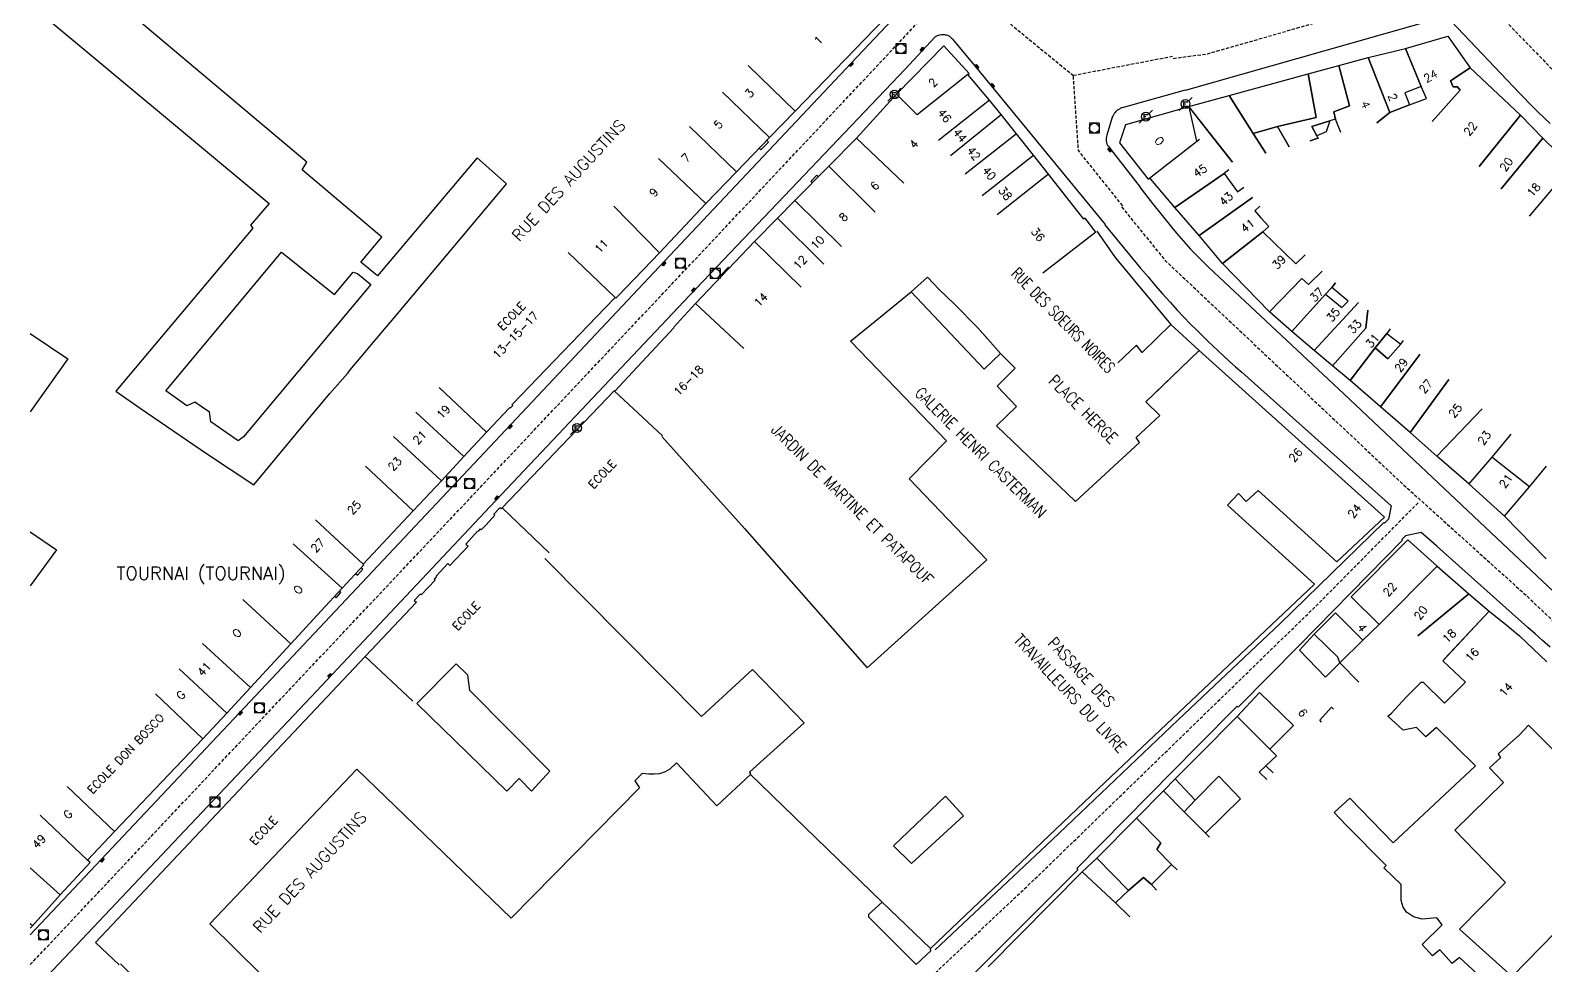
# Model space of a CAD drawing. Header units: millimetres. Extents: x 80000 to 81000, y 144000 to 145000.
# Drawn here: x 80000 to 80232.2, y 144677.8 to 144821.2 of the extents above; entities that cross this region are included whole.
import ezdxf
from ezdxf.enums import TextEntityAlignment as Align

# ---------------------------------------------------------------- set-up
doc = ezdxf.new("R2010")
doc.units = ezdxf.units.MM
doc.linetypes.add('DASHED', pattern=[0.75, 0.5, -0.25])
doc.layers.get('0').update_dxf_attribs({"linetype": 'CONTINUOUS'})
for name, color, linetype in [('W0001', 6, 'DASHED'), ('W0008', 7, 'CONTINUOUS'), ('W0100', 7, 'CONTINUOUS'), ('W0400', 7, 'CONTINUOUS'), ('W0420', 7, 'CONTINUOUS'), ('W0471', 7, 'CONTINUOUS'), ('W0980', 7, 'CONTINUOUS'), ('W0984', 7, 'CONTINUOUS'), ('W0989', 7, 'CONTINUOUS'), ('W0991', 7, 'CONTINUOUS'), ('W1102', 7, 'CONTINUOUS')]:
    doc.layers.add(name, color=color, linetype=linetype)
doc.styles.get("Standard").update_dxf_attribs({"font": 'romans.shx', "width": 0.85})

# ---------------------------------------------------------------- blocks, each defined once
blk = doc.blocks.new('T420')
for p, q in [((0.75, 0.75), (-0.75, 0.75)), ((-0.75, 0.75), (-0.75, -0.75)), ((0.75, 0.75), (0.75, -0.75)), ((0.75, -0.75), (-0.75, -0.75))]:
    blk.add_line(p, q)
blk.add_ellipse((0, 0), major_axis=(-0.53, 0.53), ratio=1, start_param=3.926991, end_param=10.210176)
blk = doc.blocks.new('T471')
for p, q in [((-0.333334, 0.333334), (-0.333334, -0.333334)), ((-0.333334, 0.333334), (0.333334, 0.333334)), ((-0.333334, 0), (0, 0)), ((0.500001, 0.500001), (1.000002, 1.000002)), ((-0.500001, -0.500001), (-1.000002, -1.000002)), ((-0.333334, -0.333334), (0.333334, -0.333334))]:
    blk.add_line(p, q)
blk.add_ellipse((0, 0), major_axis=(0.471405, 0.471405), ratio=1, start_param=5.4977871438, end_param=11.780972451)
blk = doc.blocks.new('T400')
for p, q in [((-0.15, 0.3), (0.15, 0.3)), ((-0.15, -0.25), (-0.15, 0.3)), ((-0.15, 0.15), (0.15, 0.15)), ((-0.15, 0), (0.15, 0)), ((0.15, 0.3), (0.15, -0.25)), ((-0.15, -0.15), (0.15, -0.15)), ((-0.15, -0.25), (-0.15, -0.3)), ((-0.15, -0.3), (0.15, -0.3)), ((0.15, -0.3), (0.15, -0.25))]:
    blk.add_line(p, q)

msp = doc.modelspace()

# ---------------------------------------------------------------- linework, layer by layer
at = {"layer": 'W0001', "flags": 128}
for points in [[(80091.26, 145000), (80154.83, 144930.11), (80181.85, 144898.66), (80191.75, 144883.13), (80219.83, 144828.91), (80237.91, 144810.29), (80254.89, 144795.25), (80294.08, 144768.24), (80322.89, 144753.24), (80347.8, 144741.58), (80356.22, 144739.4), (80381.12, 144731.64), (80412.04, 144719.98), (80422.46, 144716.19), (80472.62, 144690.94), (80517.64, 144667.11), (80570.12, 144640.65), (80574.36, 144635.27), (80607.21, 144571.18), (80640.09, 144537.79), (80670.07, 144503.23)], [(80000, 144677.98), (80105.54, 144789.95), (80142.04, 144828.79)], [(80142.04, 144828.79), (80159.8, 144814.21)], [(80175.11, 144816.85), (80180.37, 144817.56), (80219.21, 144828.71)], [(80175.01, 144817.13), (80159.8, 144814.21)], [(80167.36, 144794.26), (80160.58, 144802.73), (80159.8, 144814.21)], [(80167.2, 144794.09), (80173.88, 144785.87), (80209.95, 144751.91), (80229.41, 144734.35), (80255.04, 144709.75), (80291.31, 144674.77), (80327.45, 144640.61), (80338.23, 144629.15), (80356.2, 144614.51), (80365.08, 144614.31), (80390.37, 144634.44)], [(80000.15, 144551.77), (80037.75, 144580.57), (80043.76, 144587.09), (80154.42, 144691.59), (80178.26, 144714.73), (80197.16, 144733.11), (80212.69, 144748.81)]]:
    msp.add_lwpolyline(points, dxfattribs=at)
at = {"layer": 'W0008'}
for points in [[(80111.46, 144847.77), (80128.18, 144833.11), (80132.4, 144829.39, -0.098311), (80133.03, 144828.56, -0.068206), (80133.5, 144827.15, -0.069011), (80133.56, 144825.93, -0.074842), (80133.29, 144824.85, -0.033089), (80132.64, 144823.52, -0.059198), (80132.15, 144822.85), (80126.62, 144817.02), (80097.99, 144786.62), (80074.49, 144761.65), (80032.87, 144717.43), (80012.55, 144695.89), (80000, 144682.56)], [(80000, 144673.43), (80043.83, 144719.89), (80071.28, 144749.03), (80101.04, 144780.55), (80134.01, 144815.21), (80138.6, 144820.1, -0.117343), (80139.01, 144820.37, -0.075624), (80139.73, 144820.51, -0.073077), (80140.39, 144820.44, -0.105485), (80140.81, 144820.24, -0.016952), (80141.19, 144819.91, -0.034781), (80141.36, 144819.74), (80145.38, 144814.91), (80164.67, 144791.39)]]:
    msp.add_lwpolyline(points, format="xyb", dxfattribs=at)
for points in [[(80215.95, 144823), (80176.95, 144811.95)], [(80232.83, 144806.86), (80231.91, 144807.73), (80231, 144808.62), (80230.28, 144809.33), (80229.57, 144810.05), (80228.87, 144810.78), (80228.17, 144811.51), (80217.7, 144822.53), (80217.53, 144822.7), (80217.33, 144822.84), (80217.12, 144822.96), (80216.89, 144823.05), (80216.66, 144823.09), (80216.42, 144823.1), (80216.18, 144823.07), (80215.95, 144823)], [(80111.69, 144803.1), (80111.94, 144802.86), (80113.1, 144804.02), (80112.83, 144804.28)], [(80119.82, 144797.77), (80119.58, 144798), (80120.52, 144798.96), (80120.76, 144798.72)], [(80170, 144797.09), (80171.94, 144794.6)], [(80171.94, 144794.6), (80174.88, 144790.93), (80175.58, 144790.09), (80176.3, 144789.26), (80177.03, 144788.44), (80177.77, 144787.63), (80178.64, 144786.72), (80179.53, 144785.84), (80180.43, 144784.96), (80181.35, 144784.1), (80201.24, 144765.42), (80224.71, 144743.3), (80248.92, 144720.51), (80271.96, 144698.79), (80290.91, 144681.04)], [(80164.61, 144791.34), (80166.52, 144789.02)], [(80166.52, 144789.02), (80167.68, 144787.59), (80168.86, 144786.17), (80170.04, 144784.75), (80171.24, 144783.35), (80172.35, 144782.05), (80173.48, 144780.76), (80174.61, 144779.48), (80175.75, 144778.2)], [(80105.93, 144783.52), (80105.79, 144783.65), (80106.97, 144784.86), (80107.1, 144784.74)], [(80175.75, 144778.2), (80176.72, 144777.18), (80177.71, 144776.18), (80178.71, 144775.19), (80179.71, 144774.21), (80180.46, 144773.48), (80181.22, 144772.76), (80181.98, 144772.04), (80182.74, 144771.33), (80183.69, 144770.46), (80184.65, 144769.6), (80185.61, 144768.75), (80186.57, 144767.89), (80208.51, 144748.28), (80208.06, 144746.25), (80207.49, 144745.64), (80207.38, 144745.73), (80191.48, 144730.25), (80175.87, 144715.48), (80156.54, 144697.12), (80138.64, 144680.25)], [(80232.83, 144726.62), (80231.69, 144727.64), (80230.56, 144728.65), (80229.42, 144729.66), (80215.48, 144742.11), (80213.08, 144744.2), (80210.71, 144743.68), (80210.15, 144743.14), (80210.23, 144743.03), (80194.4, 144726.87), (80185.03, 144717.41), (80184.88, 144717.58), (80178.82, 144711.46), (80160.33, 144692.71), (80160.5, 144692.51), (80143.46, 144675.5)], [(80049.84, 144737.91), (80050.11, 144737.66), (80050.96, 144738.58), (80050.7, 144738.82)], [(80046.61, 144734.42), (80046.85, 144734.2), (80047.6, 144735.01), (80047.36, 144735.23)]]:
    msp.add_lwpolyline(points, dxfattribs=at)
at = {"layer": 'W0008', "flags": 128}
msp.add_lwpolyline([(80176.93, 144812), (80167.28, 144809.29, 0.049629), (80167.05, 144809.2, 0.026164), (80166.66, 144808.97, 0.036451), (80166.42, 144808.8, 0.035507), (80166.21, 144808.58, 0.046033), (80165.93, 144808.19, 0.055163), (80165.77, 144807.82), (80164.92, 144805.09, 0.051466), (80164.83, 144804.64, 0.052719), (80164.83, 144804.19, 0.068944), (80164.94, 144803.76, 0.068324), (80165.17, 144803.37), (80170.04, 144797.13)], format="xyb", dxfattribs=at)
at = {"layer": 'W0100'}
for points in [[(80072.95, 144797.64), (80068.48, 144801.6), (80053.17, 144783.53), (80050.64, 144785.61), (80053.85, 144789.46), (80041.65, 144799.75), (80042.39, 144800.92), (80004.75, 144832.69), (80000, 144827.01)], [(80000, 144825.13), (80036.59, 144794.61), (80033.73, 144791.27), (80034.1, 144790.81)], [(80210.67, 144818.38), (80217.19, 144820.26), (80220.62, 144815.39), (80217.6, 144813.41), (80217.99, 144812.51), (80218.64, 144812.5), (80219.04, 144812), (80214.77, 144807.17)], [(80163.25, 144790.24), (80161.62, 144792.37), (80161.43, 144792.23), (80155.97, 144799.09), (80153.68, 144802.03), (80151.1, 144805.31), (80148.74, 144808.27), (80146.94, 144810.45), (80144.76, 144813.04), (80143.65, 144814.36), (80143.84, 144814.52), (80139.97, 144818.76), (80132.7, 144811.36), (80126.58, 144804.6), (80122.33, 144800.31), (80117.14, 144795.06), (80114.48, 144792.34), (80110.94, 144788.79), (80101.92, 144779.3), (80098.52, 144775.63), (80098.6, 144775.55), (80090.94, 144767.34), (80089.54, 144765.84), (80089.47, 144765.91), (80072.28, 144747.98), (80072.13, 144747.82), (80071.96, 144747.99), (80071.03, 144746.98), (80071.19, 144746.83), (80069.83, 144745.37), (80069.1, 144744.58), (80068.93, 144744.74), (80068.57, 144744.34), (80068.57, 144744.34), (80068.57, 144744.33), (80068.5, 144744.39), (80066.72, 144742.4), (80067.08, 144742.12), (80064.27, 144739.14), (80063.98, 144739.42), (80062.18, 144737.51), (80062.24, 144737.45), (80061.88, 144737.05), (80062.03, 144736.9), (80059.86, 144734.64), (80059.75, 144734.74), (80058.81, 144733.77), (80059.15, 144733.51), (80051.32, 144725.21), (80009.97, 144681.38), (80013.61, 144677.95)], [(80200.48, 144815.74), (80204.96, 144816.97), (80208.27, 144808.57), (80206.29, 144806.96)], [(80204.96, 144816.97), (80210.67, 144818.38), (80213.08, 144812.53), (80210.61, 144811.58), (80211.29, 144809.72), (80208.27, 144808.57), (80204.96, 144816.97)], [(80206.29, 144806.96), (80208.27, 144808.57), (80211.29, 144809.72), (80213.89, 144810.71), (80213.08, 144812.53), (80210.67, 144818.38)], [(80195.76, 144814.48), (80200.48, 144815.74), (80202.12, 144809.6), (80199.73, 144808.67), (80199.94, 144807.55), (80199.11, 144807.29), (80196.34, 144806.43), (80197.08, 144804.99), (80197.26, 144804.63), (80196.06, 144804.19)], [(80200.8, 144805.48), (80199.94, 144807.55), (80199.73, 144808.67), (80202.12, 144809.6), (80200.48, 144815.74)], [(80214.77, 144807.17), (80219.04, 144812), (80218.64, 144812.5), (80217.99, 144812.51), (80217.6, 144813.41), (80220.62, 144815.39)], [(80220.62, 144815.39), (80228.29, 144808.16), (80221.98, 144800.3)], [(80183.69, 144811.17), (80195.76, 144814.48), (80197, 144807.8), (80191.06, 144806.4), (80187.36, 144805.36), (80183.69, 144811.17)], [(80192.87, 144803.32), (80191.06, 144806.4), (80197, 144807.8), (80195.76, 144814.48)], [(80177.48, 144809.46), (80183.69, 144811.17), (80187.36, 144805.36), (80189.27, 144802.33)], [(80184.17, 144800.93), (80180.76, 144805.3), (80177.48, 144809.46)], [(80177.51, 144809.42), (80180.76, 144805.3)], [(80221.98, 144800.3), (80228.29, 144808.16)], [(80228.29, 144808.16), (80231.71, 144804.63), (80225.36, 144796.85)], [(80187.36, 144805.36), (80191.06, 144806.4), (80192.87, 144803.32)], [(80189.27, 144802.33), (80187.36, 144805.36)], [(80196.34, 144806.43), (80199.11, 144807.29), (80198.55, 144805.59), (80197.08, 144804.99), (80196.34, 144806.43)], [(80180.76, 144805.3), (80184.17, 144800.93)], [(80196.06, 144804.19), (80197.26, 144804.63), (80197.3, 144804.54)], [(80225.36, 144796.85), (80231.71, 144804.63)], [(80231.71, 144804.63), (80236.12, 144800.31), (80229.65, 144792.65)], [(80246.97, 144779.43), (80247.14, 144779.63), (80260.26, 144768.94), (80265.74, 144776.97), (80236.68, 144800.8), (80236.12, 144800.31), (80229.65, 144792.65)], [(80171.69, 144798.34), (80171.51, 144798.54)], [(80183.63, 144799.75), (80182.89, 144799.2), (80175.37, 144794.01)], [(80179.09, 144789.71), (80175.37, 144794.01), (80182.89, 144799.2), (80184.93, 144796.41), (80185.9, 144797.12)], [(80034.1, 144790.81), (80013.1, 144765.84), (80016.84, 144763.26), (80026.99, 144756.29), (80034.25, 144751.49), (80034.57, 144751.85), (80042.19, 144761.09), (80045.91, 144765.47), (80048.58, 144768.55), (80049.26, 144769.42), (80050.7, 144771.11), (80052.6, 144773.35), (80056.26, 144777.71), (80072.26, 144796.74), (80072.95, 144797.64)], [(80175.37, 144794.01), (80171.69, 144798.34)], [(80187.23, 144795.55), (80179.09, 144789.71)], [(80182.65, 144785.41), (80179.09, 144789.71), (80187.23, 144795.55)], [(80188.38, 144794.18), (80187.6, 144793.48), (80188.55, 144792.44), (80189.77, 144791.1), (80188.83, 144790.26), (80182.65, 144785.41)], [(80163.4, 144790.36), (80166.23, 144786.33), (80174.73, 144776.08), (80170.34, 144771.79), (80169.48, 144772.89), (80166.62, 144770.2)], [(80189.83, 144778.01), (80182.65, 144785.41), (80188.83, 144790.26), (80193.91, 144785.38), (80195.31, 144786.73)], [(80038.49, 144787.17), (80046.58, 144780.66), (80049.46, 144784.07), (80050.13, 144783.9), (80052.16, 144782.18), (80032.65, 144758.84), (80031.86, 144758.22), (80027.68, 144761.15), (80027.43, 144762.62), (80025.23, 144764.16), (80023.97, 144763.61), (80020.76, 144765.89), (80038.49, 144787.17)], [(80134.93, 144781.09), (80137.47, 144783.34), (80139.23, 144781.43), (80141.55, 144779.23), (80145.16, 144775.55), (80148.66, 144771.62), (80146.13, 144769.24), (80134.93, 144781.09)], [(80193.3, 144775.02), (80189.83, 144778.01), (80194.81, 144783.1), (80195.85, 144782.2), (80197.9, 144784.26)], [(80197.9, 144784.26), (80195.85, 144782.2), (80194.81, 144783.1), (80189.83, 144778.01)], [(80199.97, 144782.47), (80199.38, 144781.76), (80198.42, 144780.72), (80193.3, 144775.02)], [(80196.71, 144772.07), (80193.3, 144775.02), (80198.42, 144780.72), (80200.93, 144778.68), (80201.89, 144779.67), (80199.38, 144781.76), (80199.97, 144782.47)], [(80096.74, 144758.91), (80102.59, 144752.4), (80109.4, 144744.82), (80128.19, 144723.43), (80146.53, 144740.01), (80134.67, 144752.4), (80140.38, 144758.22), (80132.6, 144766.31), (80125.66, 144773.52), (80129.44, 144776.6), (80134.93, 144781.09), (80146.13, 144769.24), (80148.66, 144771.62), (80149.05, 144771.23), (80150.89, 144769.36), (80148.13, 144766.63), (80151.08, 144763.52), (80148.04, 144760.52), (80160.15, 144748.92), (80169.92, 144758), (80169.4, 144758.74), (80173.03, 144762.14), (80170.92, 144764.23), (80179.1, 144772.07), (80207.46, 144746.52), (80200.19, 144739.69), (80188.14, 144750.62), (80186.29, 144748.93), (80185.09, 144750.17), (80183.41, 144748.39), (80196.74, 144736.3), (80164.62, 144705.86), (80137.9, 144680.42)], [(80203.47, 144779.46), (80196.71, 144772.07)], [(80199.51, 144769.74), (80196.71, 144772.07), (80203.47, 144779.46)], [(80204.93, 144778.24), (80204.59, 144775.49), (80199.51, 144769.74)], [(80202.22, 144767.47), (80199.51, 144769.74), (80204.59, 144775.49), (80204.93, 144778.24)], [(80179.1, 144772.07), (80174.73, 144776.08), (80170.34, 144771.79), (80169.48, 144772.89), (80166.62, 144770.2)], [(80208.34, 144775.38), (80207.82, 144774.7), (80206.05, 144772.51), (80202.22, 144767.47)], [(80000, 144774.67), (80005.73, 144770.8), (80000, 144762.7)], [(80206.86, 144763.47), (80202.22, 144767.47), (80206.05, 144772.51), (80207.99, 144770.8), (80209.95, 144773.06), (80210.39, 144773.62)], [(80207.82, 144774.7), (80209.95, 144773.06), (80207.99, 144770.8), (80206.05, 144772.51), (80207.82, 144774.7)], [(80171.86, 144765.14), (80179.1, 144772.07)], [(80211.42, 144759.52), (80206.86, 144763.47), (80212.89, 144771.47)], [(80212.89, 144771.47), (80206.86, 144763.47)], [(80217.33, 144767.62), (80211.42, 144759.52)], [(80215.49, 144755.89), (80211.42, 144759.52), (80217.33, 144767.62)], [(80222.42, 144763.12), (80215.49, 144755.89)], [(80226.85, 144759.27), (80223.93, 144755.74), (80220.39, 144751.64), (80215.49, 144755.89)], [(80223.93, 144755.74), (80220.39, 144751.64), (80225.88, 144746.68), (80229.67, 144751.21), (80223.93, 144755.74)], [(80232.26, 144740.18), (80225.88, 144746.68), (80229.67, 144751.21), (80232.3, 144754.35)], [(80000, 144744.28), (80004.01, 144741.52), (80000, 144736.03)], [(80206.66, 144730.12), (80202.39, 144734.36), (80211.07, 144743.08), (80215.53, 144739.03), (80206.66, 144730.12)], [(80137.9, 144680.42), (80130.52, 144687.57), (80110.34, 144707.13), (80110.22, 144707.5), (80118.57, 144715.02), (80110.64, 144723.22), (80102.82, 144716), (80078.83, 144740.22)], [(80203.53, 144721.26), (80200.64, 144724.23), (80204.17, 144727.68), (80206.66, 144730.12), (80215.53, 144739.03), (80220.4, 144734.78), (80212.57, 144728.35)], [(80212.57, 144728.35), (80220.4, 144734.78), (80223.53, 144732.13), (80216.67, 144724.84)], [(80200.64, 144724.23), (80200.34, 144725.11), (80196.7, 144728.61), (80199.95, 144731.86), (80204.17, 144727.68), (80200.64, 144724.23)], [(80199.75, 144701.27), (80202.18, 144703.5), (80208.82, 144696.62), (80221.42, 144708.46), (80215.44, 144714.32), (80213.81, 144712.86), (80212.36, 144714.31), (80210.31, 144713.88), (80207.99, 144716.07), (80208.56, 144716.51), (80210.79, 144718.97), (80213.11, 144721.27), (80213.4, 144721.27), (80216.65, 144718.04), (80219.87, 144721.28), (80216.4, 144724.55), (80223.53, 144732.13), (80225.99, 144730.14), (80228.15, 144728.38), (80232.34, 144724.36)], [(80196.7, 144728.61), (80194.44, 144726.14), (80198.44, 144722.04), (80200.64, 144724.23), (80200.34, 144725.11), (80196.7, 144728.61)], [(80079.61, 144707.6), (80067.36, 144719.96), (80067.04, 144722.34), (80065.27, 144724.08), (80059.2, 144717.99), (80073.02, 144704.57), (80074.89, 144706.49), (80076.78, 144704.57), (80079.61, 144707.6)], [(80102.82, 144716), (80110.64, 144723.22), (80118.57, 144715.02), (80110.22, 144707.5), (80110.34, 144707.13), (80105.17, 144702.32), (80099.01, 144708.9), (80097.97, 144707.94), (80097.29, 144707.5), (80096.38, 144707.21), (80095.6, 144707.14), (80094.77, 144707.14), (80093.74, 144707.26), (80092.61, 144706.13), (80093.35, 144705.05), (80073.68, 144685.08), (80050.03, 144707.94), (80027.49, 144684.21), (80050.94, 144661.07), (80031.22, 144641.08), (80063.98, 144609.61), (80043.4, 144589.92), (80063.98, 144609.61)], [(80184.88, 144715.99), (80188.34, 144719.69), (80193.53, 144714.64), (80189.88, 144710.99), (80184.88, 144715.99)], [(80197.81, 144715.15), (80197.56, 144715.43), (80199.36, 144717.41), (80199.66, 144717.1)], [(80178.45, 144703.2), (80175.42, 144706.47), (80179.12, 144710.19), (80184.88, 144715.99), (80189.88, 144710.99), (80190.91, 144709.96), (80189.31, 144708.45), (80188.26, 144707.46), (80189.42, 144706.36)], [(80236.22, 144707.99), (80229.52, 144714.69), (80228.17, 144713.2), (80224.87, 144710.29), (80225.26, 144709.66), (80223.56, 144708.13), (80225.69, 144705.88), (80218.26, 144698.58), (80226.03, 144690.55), (80218.94, 144683.42), (80227.01, 144676.17), (80240.31, 144689.75)], [(80189.42, 144706.36), (80188.26, 144707.46), (80189.31, 144708.45)], [(80189.31, 144708.45), (80190.42, 144707.38)], [(80173.61, 144704.61), (80175.42, 144706.47), (80178.45, 144703.2), (80176.79, 144701.39), (80173.61, 144704.61)], [(80176.79, 144701.39), (80178.45, 144703.2), (80182.08, 144706.86), (80185.41, 144703.39), (80180.05, 144698.1), (80176.79, 144701.39)], [(80180.65, 144697.5), (80180.05, 144698.1), (80185.41, 144703.39), (80182.08, 144706.86), (80178.45, 144703.2)], [(80134.99, 144693.47), (80142.96, 144700.8), (80140.21, 144703.78), (80132.25, 144696.19), (80134.99, 144693.47)], [(80169.47, 144700.43), (80173.61, 144704.61), (80176.79, 144701.39), (80180.05, 144698.1), (80180.65, 144697.5)], [(80223.06, 144675.31), (80218.94, 144679.08), (80217.85, 144678.15), (80215.94, 144680.23), (80214.85, 144679.31), (80213.26, 144681.07), (80216.33, 144684.05), (80215.47, 144685.14), (80213.26, 144684.96), (80211.89, 144685.31), (80210.82, 144686.01), (80210.34, 144686.79), (80210.02, 144687.81), (80210.02, 144689.09), (80210.02, 144690.25), (80207.38, 144692.79), (80207.73, 144693.17), (80201.62, 144699.33), (80199.75, 144701.27)], [(80163.38, 144694.31), (80169.47, 144700.43), (80173.21, 144696.65), (80172.58, 144695.61), (80174.85, 144693.3), (80171.78, 144690.24), (80170.54, 144691.31), (80168.27, 144689.35), (80163.38, 144694.31)], [(80175.7, 144692.52), (80174.85, 144693.3), (80172.58, 144695.61), (80173.21, 144696.65), (80169.47, 144700.43)], [(80161.17, 144692.17), (80163.38, 144694.31), (80168.27, 144689.35), (80166.28, 144687.42), (80161.17, 144692.17)], [(80146.76, 144677.66), (80161.17, 144692.17), (80166.28, 144687.42), (80168.44, 144685.29)], [(80168.44, 144685.29), (80166.28, 144687.42), (80168.27, 144689.35), (80170.54, 144691.31), (80171.78, 144690.24)], [(80171.78, 144690.24), (80172.56, 144689.36)], [(80130.52, 144687.57), (80128.41, 144685.63), (80128.41, 144685.32), (80135.71, 144678.01), (80137.95, 144680.11), (80137.9, 144680.42), (80130.52, 144687.57)], [(80000, 144648.43), (80013.47, 144637.61), (80022.76, 144647.38), (80033.5, 144658.68), (80013.82, 144678.1)]]:
    msp.add_lwpolyline(points, dxfattribs=at)
msp.add_lwpolyline([(80000, 144683.57), (80000.33, 144683.94), (80004.58, 144688.68), (80009.17, 144693.6), (80008.76, 144693.98), (80012.92, 144698.36), (80026.45, 144712.6), (80030.13, 144716.49), (80033.75, 144720.44), (80039.92, 144727.14), (80044.55, 144732.19), (80047.77, 144735.68), (80051.08, 144739.24), (80051, 144739.32), (80058.64, 144747.49), (80062.99, 144752.09), (80066.42, 144755.85), (80069.91, 144759.57), (80073.4, 144763.28), (80073.49, 144763.37), (80073.56, 144763.3), (80073.91, 144763.67), (80073.8, 144763.77), (80073.9, 144763.88), (80088.09, 144778.64), (80089.59, 144780.19), (80089.7, 144780.08), (80090.04, 144780.45), (80096.42, 144787.07), (80103.49, 144794.6), (80108.18, 144799.45), (80113.26, 144804.73), (80117.17, 144808.78), (80130.92, 144822.94, 0.037416)], format="xyb", dxfattribs=at)
at = {"layer": 'W0100', "flags": 128}
msp.add_lwpolyline([(80177.51, 144809.43), (80167.77, 144806.65), (80166.88, 144803.89), (80171.24, 144798.32)], dxfattribs=at)
at = {"layer": 'W1102', "flags": 128}
for points in [[(80117.17, 144808.78), (80109.98, 144815.74)], [(80143.65, 144814.36), (80135.86, 144808.18)], [(80106.06, 144811.66), (80113.26, 144804.73)], [(80132.7, 144811.36), (80135.89, 144808.2)], [(80146.94, 144810.45), (80139.15, 144804.27)], [(80140.98, 144801.97), (80148.74, 144808.27)], [(80177.51, 144809.43), (80178.67, 144804.14)], [(80108.18, 144799.45), (80100.99, 144806.39)], [(80126.58, 144804.6), (80133.85, 144797.72)], [(80151.1, 144805.31), (80143.25, 144799.11)], [(80171.24, 144798.32), (80179.11, 144804.49)], [(80103.49, 144794.6), (80096.25, 144801.5)], [(80145.81, 144795.86), (80153.68, 144802.03)], [(80129.44, 144793.27), (80122.33, 144800.31)], [(80155.97, 144799.09), (80148.12, 144792.9)], [(80089.42, 144794.22), (80096.42, 144787.07)], [(80124.26, 144788.04), (80117.14, 144795.06)], [(80114.48, 144792.34), (80121.59, 144785.31)], [(80163.25, 144790.24), (80155.14, 144783.91)], [(80089.59, 144780.19), (80082.38, 144787.12)], [(80118.11, 144781.81), (80110.94, 144788.79)], [(80101.92, 144779.3), (80109.33, 144772.39)], [(80069.91, 144759.57), (80062.62, 144766.41)], [(80089.47, 144765.91), (80096.86, 144759.02)], [(80066.42, 144755.85), (80059.08, 144762.64)], [(80062.99, 144752.09), (80055.66, 144758.89)], [(80058.64, 144747.49), (80051.36, 144754.34)], [(80072.28, 144747.98), (80079.5, 144741.06)], [(80051, 144739.32), (80043.7, 144746.16)], [(80047.77, 144735.68), (80040.26, 144742.48)], [(80032.56, 144733.91), (80039.92, 144727.14)], [(80033.75, 144720.44), (80026.39, 144727.2)], [(80051.32, 144725.21), (80058.6, 144718.35)], [(80022.82, 144723.31), (80030.13, 144716.49)], [(80026.45, 144712.6), (80019.19, 144719.48)], [(80012.92, 144698.36), (80005.67, 144705.25)], [(80008.76, 144693.98), (80001.5, 144700.86)], [(80004.58, 144688.68), (80000, 144692.79)], [(80000.33, 144683.94), (80000, 144684.24)]]:
    msp.add_lwpolyline(points, dxfattribs=at)

# ---------------------------------------------------------------- block references
at = {"layer": 'W0400'}
for p, rotation in [((80136.64, 144818.23), 316.4932579147838), ((80125.78, 144815.92), 136.8125030865121), ((80145, 144815.6), 39.81415025639236), ((80147.42, 144812.66), 219.3587140004035), ((80165.38, 144802.86), 37.83076712339316), ((80097.05, 144785.39), 137.3584364397201), ((80101.62, 144781.38), 315.5119261999116), ((80073.52, 144760.41), 136.7407024820363), ((80071.5, 144749.48), 316.643865012776), ((80045.88, 144722.29), 316.5759100545177), ((80032.21, 144716.51), 136.6637641472691), ((80010.98, 144694), 136.7366156992846)]:
    msp.add_blockref('T400', p, dxfattribs=dict(at, rotation=rotation))
at = {"layer": 'W0420'}
for p in [(80133.37, 144818.34), (80163.03, 144806.16), (80099.58, 144785.44), (80104.92, 144783.88), (80064.52, 144751.94), (80067.28, 144751.67), (80035.1, 144717.3), (80028.28, 144702.86), (80001.99, 144682.5)]:
    msp.add_blockref('T420', p, dxfattribs=at)
at = {"layer": 'W0471'}
for p in [(80132.39, 144811.3), (80177, 144809.86), (80170.91, 144807.92), (80083.76, 144760.21)]:
    msp.add_blockref('T471', p, dxfattribs=at)

# ---------------------------------------------------------------- texts
at = {"layer": 'W0980'}
msp.add_text('TOURNAI (TOURNAI)', height=2, dxfattribs=at).set_placement((80026.15, 144737.81), align=Align.MIDDLE)
at = {"layer": 'W0984'}
for s, rotation, p in [('ECOLE', 46.12, (80073.74, 144777.35)), ('ECOLE', 46.6618, (80087.62, 144753.14)), ('ECOLE', 46.6618, (80066.78, 144731.41)), ('ECOLE DON BOSCO', 46.4594, (80014.61, 144710.3)), ('ECOLE', 46.6618, (80035.74, 144698.49))]:
    msp.add_text(s, height=1.25, rotation=rotation, dxfattribs=at).set_placement(p, align=Align.MIDDLE)
at = {"layer": 'W0989'}
for p in [(80082.48, 144798.16), (80042.82, 144692.14)]:
    msp.add_text('RUE DES AUGUSTINS', height=1.75, rotation=47.2488, dxfattribs=at).set_placement(p, align=Align.MIDDLE)
for s, rotation, width, p in [('RUE DES SOEURS NOIRES', 314.4513, 0.7, (80158.25, 144776.71)), ('PLACE HERGE', 315.1602, 0.85, (80161.31, 144763.09)), ('GALERIE HENRI CASTERMAN', 315.1602, 0.85, (80145.63, 144756.46)), ('JARDIN DE MARTINE ET PATAPOUF', 315.1602, 0.85, (80125.93, 144748.49)), ('TRAVAILLEURS DU LIVRE', 313.1213, 0.85, (80159.32, 144719.55)), ('PASSAGE DES', 313.1213, 0.85, (80161.03, 144722.78))]:
    msp.add_text(s, height=1.75, rotation=rotation, dxfattribs=dict(at, width=width)).set_placement(p, align=Align.MIDDLE)
at = {"layer": 'W0991'}
for s, rotation, p in [('1', 45.8542, (80120.74, 144819.64)), ('24', 29.2649, (80214.55, 144814.14)), ('2', 45.8542, (80138.3, 144813.14)), ('3', 45.8542, (80110.18, 144811.5)), ('4', 292.2336, (80204.57, 144809.75)), ('2', 292.4978, (80208.74, 144810.9)), ('46', 308.5189, (80140.07, 144808.09)), ('5', 45.8542, (80105.39, 144806.72)), ('44', 308.5189, (80142.44, 144805.06)), ('22', 52.1218, (80220.63, 144806.07)), ('4', 45.8542, (80135.35, 144803.73)), ('O', 308.0675, (80172.99, 144804.19)), ('7', 45.8542, (80100.45, 144801.6)), ('42', 308.5189, (80144.55, 144802.29)), ('20', 54.1765, (80226.13, 144800.61)), ('40', 308.5189, (80146.91, 144799.26)), ('45', 34.5058, (80179.22, 144799.62)), ('9', 45.8542, (80095.51, 144796.32)), ('6', 45.8542, (80129.37, 144797.32)), ('38', 308.5189, (80149.37, 144796.16)), ('43', 43.6438, (80183.21, 144795.32)), ('18', 49.8312, (80230.34, 144796.7)), ('8', 45.8542, (80124.58, 144792.54)), ('41', 37.2182, (80186.5, 144791.21)), ('10', 45.8542, (80120.6, 144788.63)), ('36', 308.5189, (80154.37, 144789.86)), ('11', 45.8542, (80087.49, 144788.07)), ('12', 45.8542, (80117.94, 144785.6)), ('39', 46.3207, (80191.31, 144785.63)), ('14', 45.8542, (80111.93, 144779.86)), ('37', 44.6359, (80197.09, 144780.63)), ('13-15-17', 46.12, (80074.33, 144774.43)), ('35', 50.4019, (80199.61, 144777.56)), ('33', 46.6268, (80202.91, 144775.75)), ('31', 49.6811, (80205.62, 144773.57)), ('29', 52.2389, (80210.04, 144769.85)), ('16-18', 45.8542, (80100.86, 144767.48)), ('27', 50.0082, (80213.79, 144766.6)), ('19', 46.12, (80063.29, 144762.68)), ('25', 50.7505, (80218.32, 144762.87)), ('21', 46.12, (80059.65, 144758.78)), ('23', 53.2277, (80222.77, 144758.7)), ('26', 49.1391, (80193.84, 144756.07)), ('23', 46.12, (80055.85, 144754.71)), ('21', 54.0175, (80226.06, 144752.09)), ('25', 46.12, (80049.62, 144748.03)), ('24', 51.8738, (80202.87, 144747.5)), ('27', 46.12, (80044.03, 144742.22)), ('O', 47.265, (80041.03, 144735.44)), ('22', 48.0271, (80208.28, 144735.47)), ('20', 52.8237, (80213.03, 144731.89)), ('O', 46.12, (80031.65, 144728.79)), ('4', 307.2393, (80204.06, 144729.61)), ('18', 43.6677, (80217.38, 144728.35)), ('16', 45.7505, (80220.88, 144725.46)), ('41', 47.265, (80026.64, 144723.25)), ('G', 47.265, (80023.08, 144719.27)), ('14', 48.6991, (80226.06, 144720.12)), ('6', 307.2519, (80194.95, 144716.57)), ('G', 46.497, (80005.76, 144700.99)), ('49', 46.497, (80001.33, 144696.85))]:
    msp.add_text(s, height=1.25, rotation=rotation, dxfattribs=at).set_placement(p, align=Align.MIDDLE)

doc.saveas('drawing.dxf')
